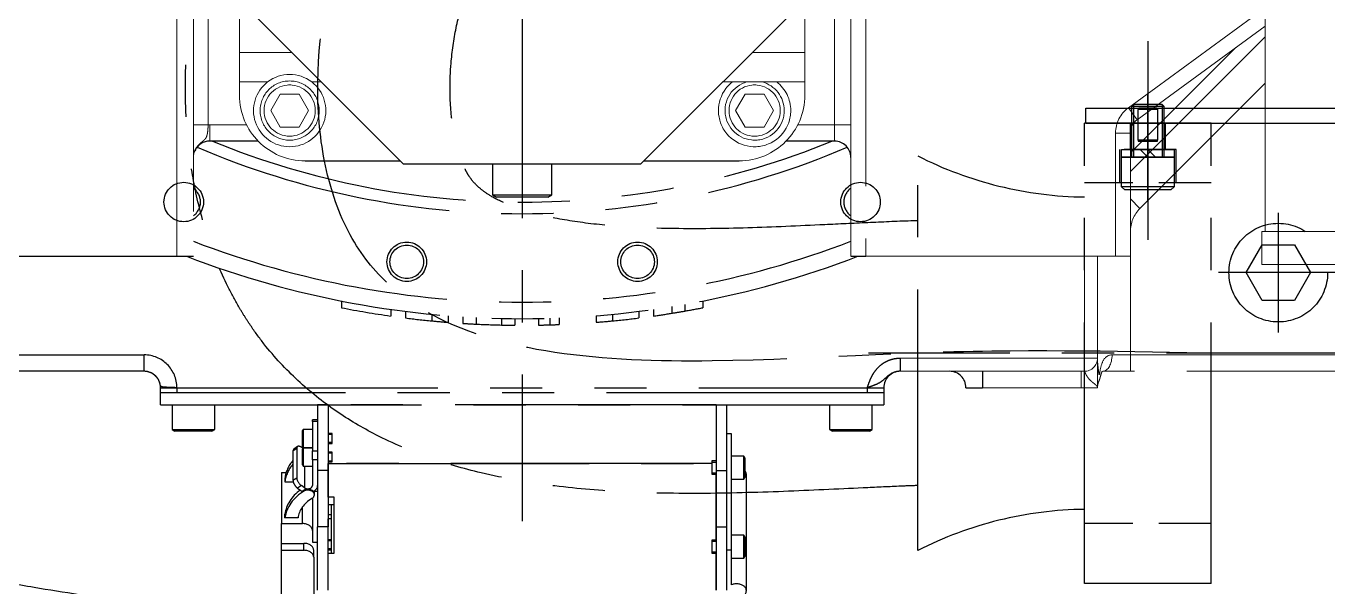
# Model space of a CAD drawing. Extents: x -2384 to 29887, y -2542 to 22350.
# Drawn here: x 1706.5 to 2102.5, y 4483.9 to 4654.5 of the extents above; entities that cross this region are included whole.
import ezdxf

# ---------------------------------------------------------------- set-up
doc = ezdxf.new("R2010")
doc.units = 0
doc.header["$LTSCALE"] = 63.5
doc.header["$MEASUREMENT"] = 0
for name, pattern in [('CENTER', [2, 1.25, -0.25, 0.25, -0.25]), ('HIDDEN', [0.375, 0.25, -0.125]), ('PHANTOM', [2.5, 1.25, -0.25, 0.25, -0.25, 0.25, -0.25])]:
    doc.linetypes.add(name, pattern=pattern)
doc.layers.get('0').update_dxf_attribs({"linetype": 'CONTINUOUS'})
for name, color, linetype in [('$DDT_AUDIT_GENERATED_(1FE4)', 7, 'CONTINUOUS'), ('1', 4, 'HIDDEN'), ('2', 2, 'CENTER'), ('4', 6, 'PHANTOM'), ('Umbilical', 1, 'PHANTOM')]:
    doc.layers.add(name, color=color, linetype=linetype)

# ---------------------------------------------------------------- blocks, each defined once
blk = doc.blocks.new('SHCSM10x16-0000sH', base_point=(1474.98, 1899.39))
at = {"layer": '1'}
for p, q in [((1464.98, 1906.39), (1465.98, 1907.39)), ((1464.98, 1892.39), (1464.98, 1906.39)), ((1465.98, 1891.39), (1465.98, 1907.39)), ((1465.98, 1907.39), (1474.98, 1907.39)), ((1474.98, 1907.39), (1474.98, 1891.39)), ((1490.32, 1904.39), (1474.98, 1904.39)), ((1490.98, 1903.73), (1474.98, 1903.73)), ((1490.98, 1903.73), (1490.32, 1904.39)), ((1490.32, 1894.39), (1490.32, 1904.39)), ((1490.98, 1895.05), (1490.98, 1903.73)), ((1490.98, 1895.05), (1474.98, 1895.05)), ((1474.98, 1894.39), (1490.32, 1894.39)), ((1490.32, 1894.39), (1490.98, 1895.05)), ((1465.98, 1891.39), (1464.98, 1892.39)), ((1474.98, 1891.39), (1465.98, 1891.39))]:
    blk.add_line(p, q, dxfattribs=at)
at = {"layer": '2'}
blk.add_line((1461.81, 1899.39), (1494.16, 1899.39), dxfattribs=at)
blk = doc.blocks.new('HCLWM10sH', base_point=(1474.98, 1899.39))
at = {"layer": '1'}
for p, q in [((1474.98, 1907.39), (1477.34, 1907.39)), ((1474.98, 1891.39), (1474.98, 1907.39)), ((1477.34, 1907.39), (1477.34, 1891.39)), ((1474.98, 1899.39), (1477.34, 1901.75)), ((1474.98, 1897.03), (1477.34, 1899.39)), ((1477.34, 1891.39), (1474.98, 1891.39))]:
    blk.add_line(p, q, dxfattribs=at)
blk = doc.blocks.new('DWLMM6x10-0000sH', base_point=(1474.98, 1913.75))
at = {"layer": '1'}
for p, q in [((1484.58, 1916.75), (1475.38, 1916.75)), ((1475.38, 1916.75), (1475.38, 1910.75)), ((1484.98, 1916.65), (1484.58, 1916.75)), ((1484.58, 1910.75), (1484.58, 1916.75)), ((1484.98, 1910.85), (1484.98, 1916.65)), ((1474.98, 1916.35), (1474.98, 1911.15)), ((1475.38, 1910.75), (1484.58, 1910.75)), ((1484.58, 1910.75), (1484.98, 1910.85))]:
    blk.add_line(p, q, dxfattribs=at)
for centre, start, end in [((1475.38, 1916.35), 90, 180), ((1475.38, 1911.15), 180, 270)]:
    blk.add_arc(centre, 0.4, start, end, dxfattribs=at)
at = {"layer": '2'}
blk.add_line((1471.81, 1913.75), (1488.16, 1913.75), dxfattribs=at)
blk = doc.blocks.new('165F-TOP')
at = {"lineweight": 0}
for p, q in [((95, -225), (95, -164.32)), ((100, -265), (100, -164.32)), ((104.5, -164.32), (104.5, -265)), ((-105, -265), (-105, -172)), ((-100, -172), (-100, -265)), ((-95.5, -172), (-95.5, -225.01)), ((-36.04, -237), (-87, -186.04)), ((87, -186.04), (36.04, -237)), ((226, -257.5), (226, -183.5)), ((-86, -203), (-86, -187.04)), ((86, -203), (86, -187.04)), ((184.39, -219.87), (226, -189.44)), ((226, -195.01), (187.05, -223.5)), ((226, -198.26), (185, -239.26)), ((185, -233.61), (217.05, -201.56)), ((-86, -212), (-86, -203)), ((-86, -203), (-70.04, -203)), ((70.04, -203), (86, -203)), ((86, -203), (86, -212)), ((-86, -212), (-86, -216)), ((-77.43, -212), (-86, -212)), ((-61.04, -212), (-63.99, -212)), ((86, -212), (61.04, -212)), ((86, -216), (86, -212)), ((226, -212.41), (187.93, -250.48)), ((-73.6, -215.71), (-76.48, -220.71)), ((-67.82, -215.71), (-73.6, -215.71)), ((-64.94, -220.71), (-67.82, -215.71)), ((67.82, -215.71), (64.94, -220.71)), ((73.6, -215.71), (67.82, -215.71)), ((76.48, -220.71), (73.6, -215.71)), ((-76.48, -220.71), (-73.6, -225.71)), ((-67.82, -225.71), (-64.94, -220.71)), ((64.94, -220.71), (67.82, -225.71)), ((73.6, -225.71), (76.48, -220.71)), ((187.05, -223.5), (184.39, -219.87)), ((-100, -225.01), (-95.5, -225.01)), ((-95, -225), (-83.86, -225)), ((-95, -230), (-95, -225)), ((-73.6, -225.71), (-67.82, -225.71)), ((67.82, -225.71), (73.6, -225.71)), ((83.86, -225), (95, -225)), ((100, -225), (95, -225)), ((95, -230), (95, -225)), ((180.5, -265), (180.5, -227.54)), ((185, -227.54), (180.5, -227.54)), ((185, -227.54), (185, -265)), ((185, -247.55), (187.93, -250.48)), ((225, -257.5), (225, -267.5)), ((225, -257.5), (275.96, -257.5)), ((104.5, -265), (180.5, -265)), ((171, -296), (171, -265)), ((175, -265), (175, -296)), ((185, -265), (180.5, -265)), ((185, -265), (185, -295)), ((225, -267.5), (275.96, -267.5)), ((114.95, -296), (171, -296)), ((171, -296), (175, -296)), ((171, -296), (171, -300)), ((175, -296), (175, -305)), ((179.44, -295), (185, -295)), ((185, -295), (185, -300)), ((185, -295), (274.5, -295)), ((171, -300), (114.95, -300)), ((170, -300), (170, -305)), ((185, -300), (176.65, -300)), ((281.5, -300), (185, -300)), ((140, -305), (170, -305)), ((170, -305), (175, -305))]:
    blk.add_line(p, q, dxfattribs=at)
for p, q in [((-80.28, -230), (-95, -230)), ((95, -230), (80.28, -230)), ((-66, -236), (-37.04, -236)), ((36.04, -237), (-36.04, -237)), ((-9, -237), (-9, -246.3)), ((9, -246.3), (9, -237)), ((37.04, -236), (66, -236)), ((-9, -246.3), (9, -246.3)), ((-9, -246.3), (-7.79, -247)), ((7.79, -247), (-7.79, -247)), ((7.79, -247), (9, -246.3)), ((230, -251.82), (230, -288.17)), ((-180, -265), (-105, -265)), ((-105, -265), (-100, -265)), ((100, -265), (104.5, -265)), ((248.17, -270), (211.83, -270)), ((-54.99, -278.62), (-54.99, -280.66)), ((45.51, -280.33), (45.51, -282.36)), ((49.51, -279.65), (49.51, -281.68)), ((55, -278.62), (55, -280.66)), ((-39.99, -281.17), (-39.99, -283.19)), ((-35.48, -281.77), (-35.48, -283.79)), ((-27.49, -282.67), (-27.49, -284.68)), ((-22.49, -283.11), (-22.49, -285.11)), ((-17.99, -283.43), (-17.99, -285.43)), ((-17.99, -283.43), (-17.99, -285.43)), ((-13.94, -283.66), (-13.94, -285.66)), ((-6.29, -283.93), (-6.29, -285.93)), ((-2.24, -283.99), (-2.24, -285.99)), ((5.01, -283.96), (5.01, -285.96)), ((8.41, -283.88), (8.41, -285.88)), ((11.31, -283.77), (11.31, -285.78)), ((22.5, -283.11), (22.5, -285.11)), ((27.5, -282.67), (27.5, -284.67)), ((35.51, -281.77), (35.51, -283.79)), ((40, -281.17), (40, -283.19)), ((-170.01, -295.01), (-115, -295.01)), ((-115, -300), (-115, -295.01)), ((114.95, -296), (114.95, -300)), ((-115, -300), (-170.5, -300)), ((140, -300), (140, -305)), ((-110, -305), (-105, -305)), ((-110, -310.2), (-110, -305)), ((-105, -306.6), (-110, -306.6)), ((-105, -305), (105, -305)), ((-105, -305), (-105, -306.6)), ((105, -306.6), (-105, -306.6)), ((105, -305), (110, -305)), ((105, -306.6), (105, -305)), ((110, -306.6), (105, -306.6)), ((110, -305), (110, -310.2)), ((135, -305), (140, -305)), ((-110, -310.2), (110, -310.2)), ((-106.5, -310.2), (-106.5, -317.7)), ((-106.5, -310.2), (-93.5, -310.2)), ((-93.5, -317.7), (-93.5, -310.2)), ((93.5, -310.2), (93.5, -317.7)), ((93.5, -310.2), (106.5, -310.2)), ((106.5, -317.7), (106.5, -310.2)), ((-106.5, -317.7), (-93.5, -317.7)), ((-106.5, -317.7), (-105.63, -318.2)), ((-94.37, -318.2), (-105.63, -318.2)), ((-94.37, -318.2), (-93.5, -317.7)), ((93.5, -317.7), (106.5, -317.7)), ((93.5, -317.7), (94.37, -318.2)), ((105.63, -318.2), (94.37, -318.2)), ((105.63, -318.2), (106.5, -317.7))]:
    blk.add_line(p, q)
blk.add_lwpolyline([(220.19, -270), (225.09, -261.5), (234.91, -261.5), (239.81, -270), (234.91, -278.5), (225.09, -278.5), (220.19, -270), (220.19, -270)])
for centre, radius in [((-70.71, -220.71), 9), ((-70.71, -220.71), 7.79), ((70.71, -220.71), 7.79)]:
    blk.add_circle(centre, radius, dxfattribs=at)
for centre, radius in [((-102.94, -248.52), 6), ((102.94, -248.52), 6), ((230, -270), 15), ((-35.11, -266.7), 6), ((35.11, -266.7), 6), ((-35.11, -266.7), 5.1), ((35.11, -266.7), 5.1)]:
    blk.add_circle(centre, radius)
for centre, radius, start, end in [((-70.71, -220.71), 11, 52.3615, 127.6385), ((-70.71, -220.71), 11, 127.6385, 52.3615), ((70.71, -220.71), 11, 127.6385, 0), ((70.71, -220.71), 9, 104.5672, 0), ((70.71, -220.71), 9, 0, 75.4328), ((70.71, -220.71), 11, 0, 52.3615), ((-66, -216), 20, 180, 270), ((66, -216), 20, 270, 0), ((190, -227.54), 9.5, 126.1828, 180), ((-95, -235), 10, 90, 92.866), ((190, -227.54), 5, 126.1828, 180), ((195, -257.55), 10, 135, 180), ((171, -296), 4, 270, 0), ((180, -305), 5, 156.0442, 179.9268)]:
    blk.add_arc(centre, radius, start, end, dxfattribs=at)
for centre, radius, start, end in [((-95, -235), 5, 90, 155.5588), ((0, 0), 252.07, 246.901, 293.099), ((0, 0), 248.54, 247.7319, 292.2681), ((95, -235), 5, 0, 90), ((-102.94, -248.52), 5.1, 0, 54.772), ((102.94, -248.52), 5.1, 125.228, 234.772), ((-102.94, -248.52), 5.1, 305.228, 0), ((0, 0), 279, 248.9966, 291.0034), ((0, 0), 284, 248.9231, 291.0769), ((0, 0), 286, 258.9139, 261.9616), ((0, 0), 286, 279.968, 281.0879), ((0, 0), 286, 262.873, 264.4836), ((0, 0), 286, 264.4836, 265.4892), ((0, 0), 286, 274.5126, 275.5181), ((0, 0), 286, 275.5181, 277.1332), ((0, 0), 286, 278.0401, 279.1553), ((0, 0), 286, 279.1553, 279.968), ((0, 0), 286, 266.3928, 267.2055), ((0, 0), 286, 267.2055, 268.7389), ((0, 0), 286, 268.7388, 269.5504), ((0, 0), 286, 271.0031, 271.6841), ((0, 0), 286, 271.6841, 272.2657), ((-115.01, -305.02), 10.01, 0.1018, 89.9555), ((-115, -305), 5, 0, 90), ((115, -305), 5, 90, 180), ((130, -305), 5, 0, 90)]:
    blk.add_arc(centre, radius, start, end)
blk.add_ellipse((176.65, -295), major_axis=(0, 5), ratio=0.556351, start_param=3.141593, end_param=4.712389, dxfattribs=at)
for points, knots in [([(-95.5, -225.01), (-95.52, -225.55), (-95.55, -226.07), (-95.62, -226.83), (-95.65, -227.08), (-95.71, -227.54), (-95.75, -227.77), (-95.85, -228.2), (-95.9, -228.4), (-96.05, -228.78), (-96.13, -228.95), (-96.34, -229.28), (-96.47, -229.43), (-96.75, -229.72), (-96.91, -229.86), (-97.26, -230.14), (-97.44, -230.28), (-97.8, -230.59), (-97.99, -230.74), (-98.34, -231.08), (-98.51, -231.26), (-98.83, -231.65), (-98.99, -231.86), (-99.4, -232.5), (-99.62, -232.97), (-99.85, -233.71), (-99.9, -233.97), (-99.96, -234.35), (-99.98, -234.48), (-100, -234.74), (-100, -234.87), (-100, -235)], [0, 0, 0, 0, 0.125, 0.125, 0.1875, 0.1875, 0.25, 0.25, 0.3125, 0.3125, 0.375, 0.375, 0.4375, 0.4375, 0.5, 0.5, 0.5625, 0.5625, 0.625, 0.625, 0.6875, 0.6875, 0.75, 0.75, 0.875, 0.875, 0.9375, 0.9375, 0.96875, 0.96875, 1, 1, 1, 1]), ([(175, -296.34), (175, -297.18), (175.12, -298.25), (175.28, -299.68), (175.31, -299.97), (175.37, -300.4), (175.38, -300.54), (175.43, -300.82), (175.45, -300.99), (175.52, -301.07), (175.55, -301.03), (175.58, -300.91), (175.6, -300.85), (175.64, -300.64), (175.67, -300.5), (175.74, -300.07), (175.79, -299.78), (176.08, -298.35), (176.38, -297.27), (177.51, -295.57), (178.36, -295), (179.44, -295)], [0, 0, 0, 0, 0.25, 0.25, 0.3125, 0.3125, 0.34375, 0.34375, 0.375, 0.375, 0.390625, 0.390625, 0.40625, 0.40625, 0.4375, 0.4375, 0.5, 0.5, 0.75, 0.75, 1, 1, 1, 1]), ([(175, -305), (175, -304.96), (175, -304.92), (174.98, -304.84), (174.97, -304.8), (174.92, -304.68), (174.88, -304.59), (174.76, -304.43), (174.68, -304.34), (174.5, -304.16), (174.4, -304.07), (174.07, -303.79), (173.81, -303.59), (173.25, -303.14), (172.95, -302.88), (172.39, -302.32), (172.14, -302.02), (171.73, -301.4), (171.57, -301.1), (171.38, -300.71), (171.33, -300.59), (171.23, -300.38), (171.19, -300.29), (171.09, -300.08), (171.04, -300), (171, -300)], [0, 0, 0, 0, 0.03125, 0.03125, 0.0625, 0.0625, 0.125, 0.125, 0.1875, 0.1875, 0.25, 0.25, 0.375, 0.375, 0.5, 0.5, 0.625, 0.625, 0.75, 0.75, 0.8125, 0.8125, 0.875, 0.875, 1, 1, 1, 1]), ([(175.42, -302.99), (175.43, -302.97), (175.55, -302.74), (175.7, -302.26), (175.87, -301.66), (176.06, -300.94), (176.25, -300.33), (176.45, -299.97), (176.47, -299.93), (176.47, -299.93)], [0, 0, 0, 0, 0.0059386, 0.0886971, 0.1579018, 0.2431366, 0.3688062, 0.4855117, 0.5619656, 0.5619656, 0.5619656, 0.5619656])]:
    blk.add_open_spline(points, degree=3, knots=knots, dxfattribs=at)
for points, knots in [([(105, -305), (105.05, -304.86), (105.1, -304.71), (105.19, -304.43), (105.24, -304.28), (105.39, -303.85), (105.49, -303.57), (105.81, -302.72), (106.05, -302.16), (106.46, -301.35), (106.61, -301.08), (106.92, -300.57), (107.09, -300.31), (107.61, -299.57), (108, -299.12), (108.86, -298.28), (109.34, -297.89), (110.34, -297.22), (110.87, -296.94), (111.7, -296.59), (111.99, -296.49), (112.57, -296.31), (112.86, -296.24), (113.74, -296.06), (114.34, -296), (114.95, -296)], [0, 0, 0, 0, 0.03125, 0.03125, 0.0625, 0.0625, 0.125, 0.125, 0.25, 0.25, 0.3125, 0.3125, 0.375, 0.375, 0.5, 0.5, 0.625, 0.625, 0.75, 0.75, 0.8125, 0.8125, 0.875, 0.875, 1, 1, 1, 1]), ([(-105, -305), (-106.22, -304.96), (-107.45, -304.92), (-108.82, -304.84), (-109.19, -304.81), (-109.61, -304.73), (-109.72, -304.69), (-109.9, -304.59), (-109.96, -304.53), (-110.06, -304.2), (-110.11, -303.9), (-110.28, -303.31), (-110.4, -303.02), (-110.81, -302.2), (-111.19, -301.71), (-112.55, -300.47), (-113.76, -300), (-115, -300)], [0, 0, 0, 0, 0.25, 0.25, 0.375, 0.375, 0.4375, 0.4375, 0.5, 0.5, 0.5625, 0.5625, 0.625, 0.625, 0.75, 0.75, 1, 1, 1, 1]), ([(114.95, -300), (114.44, -300), (113.94, -300.08), (113.21, -300.29), (112.97, -300.38), (112.52, -300.59), (112.3, -300.71), (111.66, -301.1), (111.28, -301.4), (110.58, -302.02), (110.26, -302.32), (109.61, -302.88), (109.28, -303.14), (108.57, -303.59), (108.18, -303.79), (107.56, -304.07), (107.34, -304.16), (106.89, -304.34), (106.66, -304.43), (106.2, -304.59), (105.96, -304.68), (105.61, -304.8), (105.49, -304.84), (105.24, -304.92), (105.12, -304.96), (105, -305)], [0, 0, 0, 0, 0.125, 0.125, 0.1875, 0.1875, 0.25, 0.25, 0.375, 0.375, 0.5, 0.5, 0.625, 0.625, 0.75, 0.75, 0.8125, 0.8125, 0.875, 0.875, 0.9375, 0.9375, 0.96875, 0.96875, 1, 1, 1, 1])]:
    blk.add_open_spline(points, degree=3, knots=knots)
at = {"layer": '2'}
blk.add_line((0, 460.97), (0, -345.55), dxfattribs=at)
at = {"layer": '4'}
for p, q in [((-59, -310.2), (-62.2, -310.2)), ((-62.2, -310.2), (-62.2, -330.2)), ((59, -310.2), (-59, -310.2)), ((-59, -310.2), (-59, -330.2)), ((59, -310.2), (59, -330.2)), ((59, -310.2), (62.2, -310.2)), ((62.2, -310.2), (62.2, -330.2)), ((-63.8, -315.31), (-63.8, -314.73)), ((-62.2, -314.73), (-63.8, -314.73)), ((-63.8, -315.31), (-63.8, -324.15)), ((-62.2, -315.31), (-63.8, -315.31)), ((-66.6, -317.69), (-66.8, -318.03)), ((-66.8, -322.84), (-66.8, -318.03)), ((-66.6, -317.69), (-66.6, -323.19)), ((-63.8, -317.69), (-66.6, -317.69)), ((-57.8, -318.94), (-59, -318.94)), ((-57.8, -319.21), (-59, -319.21)), ((-57.8, -321.94), (-57.8, -318.94)), ((63.7, -319.02), (62.2, -319.02)), ((63.7, -354.38), (63.7, -319.02)), ((-68.57, -323.52), (-69.7, -324.32)), ((-69.7, -324.32), (-69.7, -333.16)), ((-68.31, -322.89), (-69.44, -323.69)), ((-68.57, -323.52), (-68.57, -332.36)), ((-66.66, -323.45), (-67.15, -323.11)), ((-66.8, -322.84), (-66.6, -323.19)), ((-66.6, -323.34), (-66.8, -323.69)), ((-66.8, -328.5), (-66.8, -323.69)), ((-66.6, -323.19), (-63.8, -323.19)), ((-66.6, -323.34), (-66.6, -328.84)), ((-63.8, -323.34), (-66.6, -323.34)), ((-63.8, -326.98), (-63.8, -324.15)), ((-63.8, -324.15), (-62.2, -324.15)), ((-57.8, -321.67), (-59, -321.67)), ((-59, -321.94), (-57.8, -321.94)), ((-57.8, -324.59), (-59, -324.59)), ((-57.8, -327.59), (-57.8, -324.59)), ((-66.8, -328.5), (-66.6, -328.84)), ((-62.2, -326.98), (-63.8, -326.98)), ((-63.8, -326.98), (-63.8, -334.76)), ((-57.8, -324.87), (-59, -324.87)), ((-57.8, -327.32), (-59, -327.32)), ((-59, -327.59), (-57.8, -327.59)), ((57.7, -328.07), (-59, -328.07)), ((-59, -328.08), (-59, -328.08)), ((-59, -328.08), (57.7, -328.08)), ((-59, -328.08), (-59, -328.08)), ((-59, -338.33), (-59, -328.08)), ((59, -327.28), (57.7, -327.28)), ((57.7, -327.28), (57.7, -331.28)), ((57.7, -327.66), (59, -327.66)), ((67.4, -325.78), (63.7, -325.78)), ((67.4, -332.78), (67.4, -325.78)), ((67.7, -326.3), (67.4, -325.78)), ((67.7, -326.3), (67.7, -332.26)), ((-73.2, -330.76), (-73.2, -346.32)), ((-73.2, -330.76), (-71.78, -330.76)), ((-72.14, -332.46), (-72.14, -333.59)), ((-69.7, -333.16), (-68.57, -332.36)), ((-66.6, -328.84), (-63.8, -328.84)), ((-66.19, -328.84), (-66.19, -335.46)), ((-59, -330.2), (-62.2, -330.2)), ((-62.2, -330.2), (-62.2, -347.35)), ((-59, -330.2), (-59, -347.35)), ((57.7, -330.9), (59, -330.9)), ((57.7, -331.28), (59, -331.28)), ((59, -330.2), (59, -347.35)), ((59, -330.2), (62.2, -330.2)), ((59, -351.32), (59, -331.28)), ((62.2, -330.2), (62.2, -347.35)), ((67.4, -332.78), (67.7, -332.26)), ((68.2, -366.75), (68.2, -331.4)), ((-72.14, -333.59), (-69.64, -333.59)), ((-67.15, -334.77), (-68.29, -335.57)), ((-68.29, -335.57), (-67.32, -336.26)), ((-66.19, -335.46), (-67.15, -334.77)), ((-66.2, -336.32), (-66.2, -336.08)), ((-63.2, -337.55), (-63.2, -336.42)), ((-63.2, -336.42), (-62.2, -336.42)), ((63.7, -332.78), (67.4, -332.78)), ((-63.8, -338.56), (-63.8, -348.44)), ((-57.2, -338.33), (-59, -338.33)), ((-57.2, -355.3), (-57.2, -338.33)), ((-72.14, -344.62), (-72.14, -343.49)), ((-66.8, -346.32), (-66.8, -341.23)), ((-57.2, -340.59), (-59, -340.59)), ((-59, -340.59), (-59, -343.51)), ((-59, -343.51), (-58, -343.51)), ((-59, -343.51), (-59, -344.83)), ((-58, -355.3), (-58, -340.59)), ((-73.2, -352.33), (-73.2, -346.32)), ((-73.2, -346.32), (-66.8, -346.32)), ((-68.16, -344.62), (-72.14, -344.62)), ((-63.8, -348.44), (-63.8, -351.97)), ((-62.2, -366.61), (-62.2, -347.35)), ((-59, -347.35), (-62.2, -347.35)), ((-58, -344.83), (-59, -344.83)), ((-59, -351.29), (-59, -344.83)), ((-59, -366.61), (-59, -347.35)), ((59, -347.35), (59, -366.61)), ((59, -347.35), (62.2, -347.35)), ((62.2, -347.35), (62.2, -366.61)), ((-73.2, -354.45), (-73.2, -352.33)), ((-73.2, -352.33), (-66.4, -352.33)), ((-66.4, -354.45), (-66.4, -352.33)), ((-63.8, -351.97), (-62.2, -351.97)), ((-58, -351.29), (-59, -351.29)), ((-58, -351.56), (-59, -351.56)), ((59, -351.32), (57.7, -351.32)), ((57.7, -351.32), (57.7, -355.32)), ((57.7, -351.7), (59, -351.7)), ((67.4, -349.82), (63.7, -349.82)), ((67.4, -356.82), (67.4, -349.82)), ((67.7, -350.34), (67.4, -349.82)), ((67.7, -350.34), (67.7, -356.3)), ((-73.2, -374.25), (-73.2, -354.45)), ((-73.2, -354.45), (-66.4, -354.45)), ((-63.4, -356.57), (-63.4, -354.45)), ((-58, -354.02), (-59, -354.02)), ((-59, -355.3), (-59, -354.29)), ((-59, -354.29), (-58, -354.29)), ((-59, -366.61), (-59, -355.3)), ((-59, -355.3), (-57.2, -355.3)), ((57.7, -354.94), (59, -354.94)), ((57.7, -355.32), (59, -355.32)), ((59, -366.61), (59, -355.32)), ((63.7, -354.38), (62.2, -354.38)), ((63.7, -364.92), (63.7, -354.38)), ((67.4, -356.82), (67.7, -356.3)), ((-63.4, -356.57), (-63.4, -372.13)), ((63.7, -356.82), (67.4, -356.82))]:
    blk.add_line(p, q, dxfattribs=at)
for centre, major_axis, ratio, start_param, end_param in [((-68.29, -325.32), (1.15, -1.63), 0.5, 3.141593, 3.757072), ((-67.15, -324.52), (1.15, -1.63), 0.5, 2.186276, 3.757072), ((-65.2, -323.09), (1.4, 0), 0.707107, 6.022446, 6.183673), ((-54.78, -333.47), (-17.42, 0), 0.707107, 5.74087, 6.20134), ((-54.78, -334.6), (-17.42, 0), 0.707107, 5.74087, 6.20134), ((-59, -328.08), (0.002, 0), 0.707107, 3.141615, 4.712389), ((-67.15, -333.36), (-1.15, 1.63), 0.5, 0.61548, 2.186276), ((65.2, -331.4), (-3, 0), 0.707107, 3.141593, 3.727278), ((-54.78, -344.5), (-17.42, 0), 0.707107, 5.529424, 6.20134), ((-54.78, -345.63), (-17.42, 0), 0.707107, 5.427312, 6.20134), ((-68.29, -334.16), (1.15, -1.63), 0.5, 3.757072, 5.327869), ((-65.2, -334.76), (-3, 0), 0.707107, 0.785398, 0.977793), ((-54.78, -345.38), (-17.42, 0), 0.707107, 5.427312, 5.480071), ((-65.2, -337.3), (2, 0), 0.707107, 0.585694, 2.093597), ((-65.2, -337.55), (-2, 0), 0.707107, 2.226325, 5.23519), ((-65.2, -334.76), (1.4, 0), 0.707107, 3.926991, 6.283185), ((-65.2, -334.76), (-3, 0), 0.707107, 2.159824, 3.141593), ((-65.2, -336.42), (-2, 0), 0.707107, 3.141593, 3.197206), ((-55.67, -345.3), (-12.53, 0), 0.707107, 5.437409, 6.206425), ((-59, -338.33), (0.002, 0), 0.707107, 3.141616, 4.712389), ((-66.8, -348.44), (3, 0), 0.707107, 0, 1.570796), ((-59, -344.83), (0.002, 0), 0.707107, 3.141615, 4.712389), ((-66.4, -354.45), (-3, 0), 0.707107, 3.141593, 4.712389), ((-66.4, -356.57), (-3, 0), 0.707107, 3.141593, 4.712389), ((-59, -355.3), (-0.002, 0), 0.707107, 6.283163, 7.853982), ((65.2, -366.75), (-3, 0), 0.707107, 1.047198, 5.235988)]:
    blk.add_ellipse(centre, major_axis=major_axis, ratio=ratio, start_param=start_param, end_param=end_param, dxfattribs=at)
blk = doc.blocks.new('A$C6386169E')
for p, q in [((-385, -104.5), (-385, -100)), ((-385, -100), (50, -100)), ((-385, -104.5), (-385, -100)), ((-385, -104.5), (50, -104.5))]:
    blk.add_line(p, q)

msp = doc.modelspace()

# ---------------------------------------------------------------- linework, layer by layer
at = {"layer": '$DDT_AUDIT_GENERATED_(1FE4)', "color": 6, "linetype": 'Continuous', "ltscale": 25.4}
for points, knots in [([(1853.86, 4470.32), (1853.85, 4470.34), (1853.62, 4470.34), (1852.33, 4470.24), (1849.16, 4470.11), (1843.75, 4470.11), (1835.88, 4470.31), (1824.63, 4470.8), (1810.58, 4471.66), (1794.74, 4472.87), (1780.11, 4474.22), (1767.11, 4475.59), (1755.18, 4476.99), (1744.22, 4478.4), (1733.34, 4479.91), (1721.66, 4481.65), (1707.98, 4483.84), (1693.66, 4486.32), (1680.14, 4488.8), (1668.76, 4490.98), (1659.21, 4492.87), (1651.27, 4494.46), (1643.76, 4495.99), (1635.58, 4497.68), (1626.19, 4499.62), (1616.23, 4501.69), (1606.26, 4503.74), (1596.44, 4505.74), (1582.26, 4508.57), (1564.77, 4515.49), (1543.73, 4522.81), (1527.45, 4530.28), (1513.11, 4534.99), (1503.73, 4535.74)], [0.0622582, 0.0622582, 0.0622582, 0.0622582, 0.0657691, 0.0705922, 0.0761303, 0.0893811, 0.104852, 0.1223226, 0.1538896, 0.1848723, 0.2129567, 0.2381437, 0.2605699, 0.2832409, 0.3035276, 0.3264337, 0.3549574, 0.3891113, 0.4180005, 0.443305, 0.4647266, 0.4822543, 0.4972223, 0.5160478, 0.538473, 0.5620418, 0.5850954, 0.607653, 0.6300732, 0.6828997, 0.7357287, 0.7757686, 0.801772, 0.801772, 0.801772, 0.801772]), ([(1894.75, 4473.45), (1894.76, 4472.92), (1894.8, 4470.38), (1894.91, 4466.52), (1894.85, 4462.99), (1894.64, 4461.1), (1894.38, 4460.07), (1893.71, 4458.91), (1892.17, 4457.39), (1888.32, 4454.73), (1882.72, 4451.72), (1875.17, 4448.29), (1865.68, 4444.62), (1854.69, 4440.96), (1841.78, 4437.21), (1827.27, 4433.68), (1809.37, 4430.27), (1789.72, 4427.96), (1768.28, 4427.53), (1748.82, 4429.17), (1731.43, 4432.26), (1715.88, 4436.23), (1700.26, 4441.35), (1685.61, 4447.07), (1672.61, 4452.73), (1661.43, 4457.91), (1650.9, 4462.96), (1640.02, 4468.28), (1626.84, 4474.73), (1610.79, 4482.43), (1593.38, 4490.96), (1577.03, 4502.89), (1560.99, 4509.91), (1547.6, 4516.61), (1534.69, 4522.04), (1524.69, 4525.34), (1516.34, 4528.34), (1508.08, 4530.77)], [0.0176215, 0.0176215, 0.0176215, 0.0176215, 0.0222432, 0.0403612, 0.0543717, 0.064585, 0.0727983, 0.0804733, 0.0914261, 0.1035109, 0.1168665, 0.1311428, 0.1513407, 0.1723676, 0.1928749, 0.2222953, 0.2507491, 0.2884573, 0.3260016, 0.363496, 0.3915994, 0.4199004, 0.4493349, 0.4799347, 0.5048052, 0.5260041, 0.5466513, 0.568019, 0.591482, 0.6258953, 0.6639369, 0.7024596, 0.7287094, 0.7549263, 0.7807435, 0.8027724, 0.8201471, 0.8201471, 0.8201471, 0.8201471]), ([(1508.08, 4516.52), (1518.77, 4513.62), (1526.54, 4510.5), (1534.25, 4507.57), (1547.94, 4501.1), (1570.87, 4490.26), (1594.54, 4473.57), (1604.5, 4464.75), (1617.01, 4456.9), (1628.79, 4451.21), (1639.36, 4446.11), (1649.02, 4441.51), (1658.72, 4437), (1669.22, 4432.32), (1681.79, 4427.08), (1696.6, 4421.53), (1713.89, 4416.16), (1732.25, 4411.89), (1753.24, 4408.83), (1776.33, 4407.81), (1801.18, 4409.42), (1823.57, 4413.06), (1843.77, 4417.73), (1859.94, 4422.37), (1873.78, 4427.1), (1884.81, 4431.51), (1893.68, 4435.76), (1900.2, 4439.61), (1904.77, 4442.97), (1908.19, 4446.31), (1910.42, 4449.46), (1911.77, 4452.22), (1912.55, 4454.35), (1913.17, 4456.73), (1913.69, 4459.97), (1913.95, 4464.54), (1913.88, 4469.31), (1913.85, 4472.35), (1913.84, 4473.08)], [0.1735477, 0.1735477, 0.1735477, 0.1735477, 0.1850543, 0.2037455, 0.2227094, 0.2745983, 0.3254658, 0.3487979, 0.37302, 0.3967693, 0.4169319, 0.4342013, 0.452597, 0.4726515, 0.4940231, 0.5234213, 0.5546553, 0.5874706, 0.620193, 0.6630265, 0.7048126, 0.7461659, 0.7776722, 0.8097119, 0.8314922, 0.8527323, 0.8718993, 0.8849394, 0.8968511, 0.9080499, 0.9192162, 0.9249671, 0.9310521, 0.9374267, 0.945161, 0.9593567, 0.9776724, 0.983286, 0.983286, 0.983286, 0.983286]), ([(1873.69, 4473.14), (1873.68, 4471.59), (1873.66, 4469.12), (1873.42, 4466.73), (1873.16, 4465.56), (1872.98, 4465.1), (1871.76, 4464.18), (1868.19, 4462.55), (1862.6, 4460.6), (1855.9, 4458.73), (1846.89, 4456.62), (1835.41, 4454.45), (1821.79, 4452.45), (1807.94, 4450.92), (1794.13, 4449.93), (1779.89, 4449.48), (1765.72, 4449.62), (1752.23, 4450.31), (1739.47, 4451.43), (1726.45, 4453.03), (1713, 4455.19), (1700.01, 4457.75), (1687.78, 4460.52), (1675.32, 4463.69), (1660.89, 4467.74), (1644.75, 4472.73), (1628.43, 4478.15), (1614.06, 4483.11), (1604.66, 4486.41), (1600.03, 4488.03), (1599.28, 4488.29)], [0.0211091, 0.0211091, 0.0211091, 0.0211091, 0.0372092, 0.0485594, 0.055721, 0.066687, 0.0783047, 0.090668, 0.1035975, 0.1171565, 0.1316027, 0.1563287, 0.1820533, 0.2077318, 0.2333082, 0.2587198, 0.2869297, 0.3124394, 0.3347291, 0.3595274, 0.3874235, 0.4132572, 0.4365646, 0.4609889, 0.4891378, 0.5256847, 0.5620566, 0.5925175, 0.6171836, 0.6219594, 0.6219594, 0.6219594, 0.6219594])]:
    msp.add_open_spline(points, degree=3, knots=knots, dxfattribs=at)
at = {"layer": '1'}
for p, q in [((2042.3, 4624.98), (2042.3, 4616.98)), ((2053.1, 4616.98), (2053.1, 4624.98)), ((2056.33, 4616.98), (2039.08, 4616.98)), ((2039.08, 4616.98), (2039.08, 4606.78)), ((2056.33, 4606.78), (2056.33, 4616.98)), ((2066.95, 4606.78), (2028.45, 4606.78)), ((2066.95, 4503.18), (2028.45, 4503.18))]:
    msp.add_line(p, q, dxfattribs=at)
at = {"layer": '2'}
for p, q in [((2047.7, 4649.87), (2047.7, 4589.49)), ((2132.7, 4554.98), (1962.7, 4554.98))]:
    msp.add_line(p, q, dxfattribs=at)
msp.add_spline([(2064.8, 4554.98), (1976.9, 4554.98), (1807.04, 4587.6), (1802.91, 4679.82), (1951.16, 4788.02), (2081.21, 4836.77), (2282.58, 4848.88), (2378.15, 4849.58), (2438.42, 4849.48)], degree=3, dxfattribs=at)
at = {"layer": 'Umbilical'}
for p, q in [((2028.45, 4484.98), (2028.45, 4624.98)), ((2066.95, 4624.98), (2028.45, 4624.98)), ((2066.95, 4484.98), (2066.95, 4624.98)), ((1977.7, 4494.98), (1977.7, 4614.98)), ((2066.95, 4484.98), (2028.45, 4484.98))]:
    msp.add_line(p, q, dxfattribs=at)
for centre, start, end in [((2029.78, 4717.17), 242.9921, 269.3342), ((2029.78, 4392.8), 90.6658, 117.0079)]:
    msp.add_arc(centre, 114.69, start, end, dxfattribs=at)
for points, knots in [([(1977.7, 4514.73), (1976.24, 4514.68), (1974.76, 4514.62), (1969.77, 4514.41), (1966.19, 4514.25), (1954.78, 4513.71), (1946.7, 4513.31), (1930.15, 4512.66), (1921.68, 4512.4), (1904.53, 4512.28), (1895.86, 4512.41), (1880.13, 4513.26), (1873.09, 4513.86), (1859, 4515.68), (1851.95, 4516.91), (1839.53, 4519.87), (1834.15, 4521.42), (1823.45, 4525.23), (1818.13, 4527.48), (1808.76, 4532.31), (1804.67, 4534.72), (1796.71, 4540.2), (1792.85, 4543.26), (1785.52, 4550.05), (1782.04, 4553.78), (1777.44, 4559.62), (1776.07, 4561.49), (1774.12, 4564.36), (1773.49, 4565.32), (1772.27, 4567.28), (1771.68, 4568.26), (1769.96, 4571.22), (1768.89, 4573.22), (1765.6, 4579.87), (1763.68, 4584.59), (1760.48, 4594.11), (1759.2, 4598.91), (1757.15, 4608.56), (1756.39, 4613.41), (1755.34, 4623.12), (1755.05, 4627.98), (1754.85, 4639.77), (1755.17, 4646.69), (1756.62, 4660.44), (1757.75, 4667.26), (1760.83, 4680.72), (1762.78, 4687.36), (1767.59, 4700.35), (1770.41, 4706.57), (1776.73, 4718.4), (1780.24, 4724), (1787.82, 4734.58), (1791.88, 4739.56), (1800.4, 4748.9), (1804.86, 4753.27), (1814.08, 4761.46), (1818.83, 4765.29), (1828.52, 4772.49), (1833.46, 4775.85), (1846.34, 4784.03), (1854.38, 4788.57), (1870.53, 4796.96), (1878.64, 4800.82), (1891.57, 4806.65), (1896.42, 4808.76), (1901.22, 4810.82)], [88.554064, 88.554064, 88.554064, 88.554064, 92.733069, 92.733069, 102.478861, 102.478861, 123.235304, 123.235304, 143.991746, 143.991746, 164.748188, 164.748188, 181.463852, 181.463852, 198.179515, 198.179515, 210.979622, 210.979622, 223.779729, 223.779729, 233.927955, 233.927955, 244.076181, 244.076181, 254.224407, 254.224407, 258.749614, 258.749614, 260.988927, 260.988927, 263.22824, 263.22824, 267.706866, 267.706866, 278.038569, 278.038569, 288.370272, 288.370272, 298.701975, 298.701975, 309.033677, 309.033677, 323.768929, 323.768929, 338.50418, 338.50418, 353.239432, 353.239432, 367.974683, 367.974683, 382.709934, 382.709934, 397.445186, 397.445186, 412.180437, 412.180437, 426.915689, 426.915689, 441.65094, 441.65094, 464.872585, 464.872585, 488.09423, 488.09423, 502.111039, 502.111039, 502.111039, 502.111039]), ([(1977.7, 4595.29), (1976.99, 4595.26), (1976.28, 4595.24), (1971.21, 4595.05), (1966.84, 4594.86), (1958.12, 4594.46), (1953.75, 4594.25), (1941.51, 4593.67), (1933.66, 4593.32), (1918.34, 4592.87), (1910.86, 4592.77), (1896.58, 4592.97), (1889.78, 4593.27), (1878.78, 4594.25), (1874.35, 4594.82), (1866.25, 4596.22), (1862.59, 4597.06), (1856.93, 4598.73), (1854.74, 4599.51), (1850.93, 4601.11), (1849.31, 4601.93), (1846.84, 4603.39), (1845.9, 4604.04), (1844.3, 4605.3), (1843.63, 4605.92), (1842.46, 4607.16), (1841.95, 4607.79), (1841.33, 4608.69), (1841.19, 4608.9), (1840.91, 4609.34), (1840.77, 4609.58), (1840.33, 4610.37), (1840.02, 4610.97), (1839.13, 4612.9), (1838.55, 4614.42), (1837.48, 4617.9), (1837, 4619.87), (1836.21, 4624.17), (1835.91, 4626.49), (1835.51, 4631.35), (1835.42, 4633.9), (1835.48, 4639.11), (1835.62, 4641.77), (1836.24, 4648.09), (1836.82, 4651.75), (1838.36, 4658.77), (1839.32, 4662.12), (1840.71, 4665.99), (1841.01, 4666.78), (1841.63, 4668.35), (1841.96, 4669.12), (1842.97, 4671.41), (1843.69, 4672.89), (1846, 4677.24), (1847.74, 4680.02), (1851.65, 4685.43), (1853.82, 4688.06), (1858.65, 4693.24), (1861.31, 4695.79), (1867.11, 4700.81), (1870.26, 4703.27), (1877.02, 4708.12), (1880.63, 4710.51), (1890.27, 4716.4), (1896.57, 4719.85), (1909.92, 4726.57), (1916.96, 4729.84), (1931.1, 4736.08), (1938.15, 4739.06), (1945.33, 4742.04)], [85.882715, 85.882715, 85.882715, 85.882715, 87.763657, 87.763657, 99.225569, 99.225569, 110.68748, 110.68748, 131.559831, 131.559831, 152.432182, 152.432182, 173.304532, 173.304532, 188.997711, 188.997711, 204.69089, 204.69089, 216.71321, 216.71321, 228.735529, 228.735529, 238.569403, 238.569403, 248.403278, 248.403278, 258.237152, 258.237152, 261.136821, 261.136821, 264.036491, 264.036491, 269.835829, 269.835829, 280.434783, 280.434783, 291.033737, 291.033737, 301.632691, 301.632691, 312.231645, 312.231645, 322.830599, 322.830599, 337.450775, 337.450775, 352.070951, 352.070951, 355.967467, 355.967467, 359.863984, 359.863984, 367.657017, 367.657017, 383.24127, 383.24127, 398.825523, 398.825523, 414.409776, 414.409776, 429.99403, 429.99403, 445.578283, 445.578283, 469.261426, 469.261426, 492.94457, 492.94457, 515.09188, 515.09188, 515.09188, 515.09188])]:
    msp.add_open_spline(points, degree=3, knots=knots, dxfattribs=at)

# ---------------------------------------------------------------- block references
msp.add_blockref('A$C6386169E', (2413.88, 4729.48))
for name, p, rotation in [('SHCSM10x16-0000sH', (2047.7, 4614.62), 90), ('DWLMM6x10-0000sH', (2047.7, 4629.48), 270), ('HCLWM10sH', (2047.7, 4614.62), 90)]:
    msp.add_blockref(name, p, dxfattribs=dict(rotation=rotation))
at = {"layer": '4'}
msp.add_blockref('165F-TOP', (1857.38, 4849.48), dxfattribs=at)

doc.saveas('drawing.dxf')
